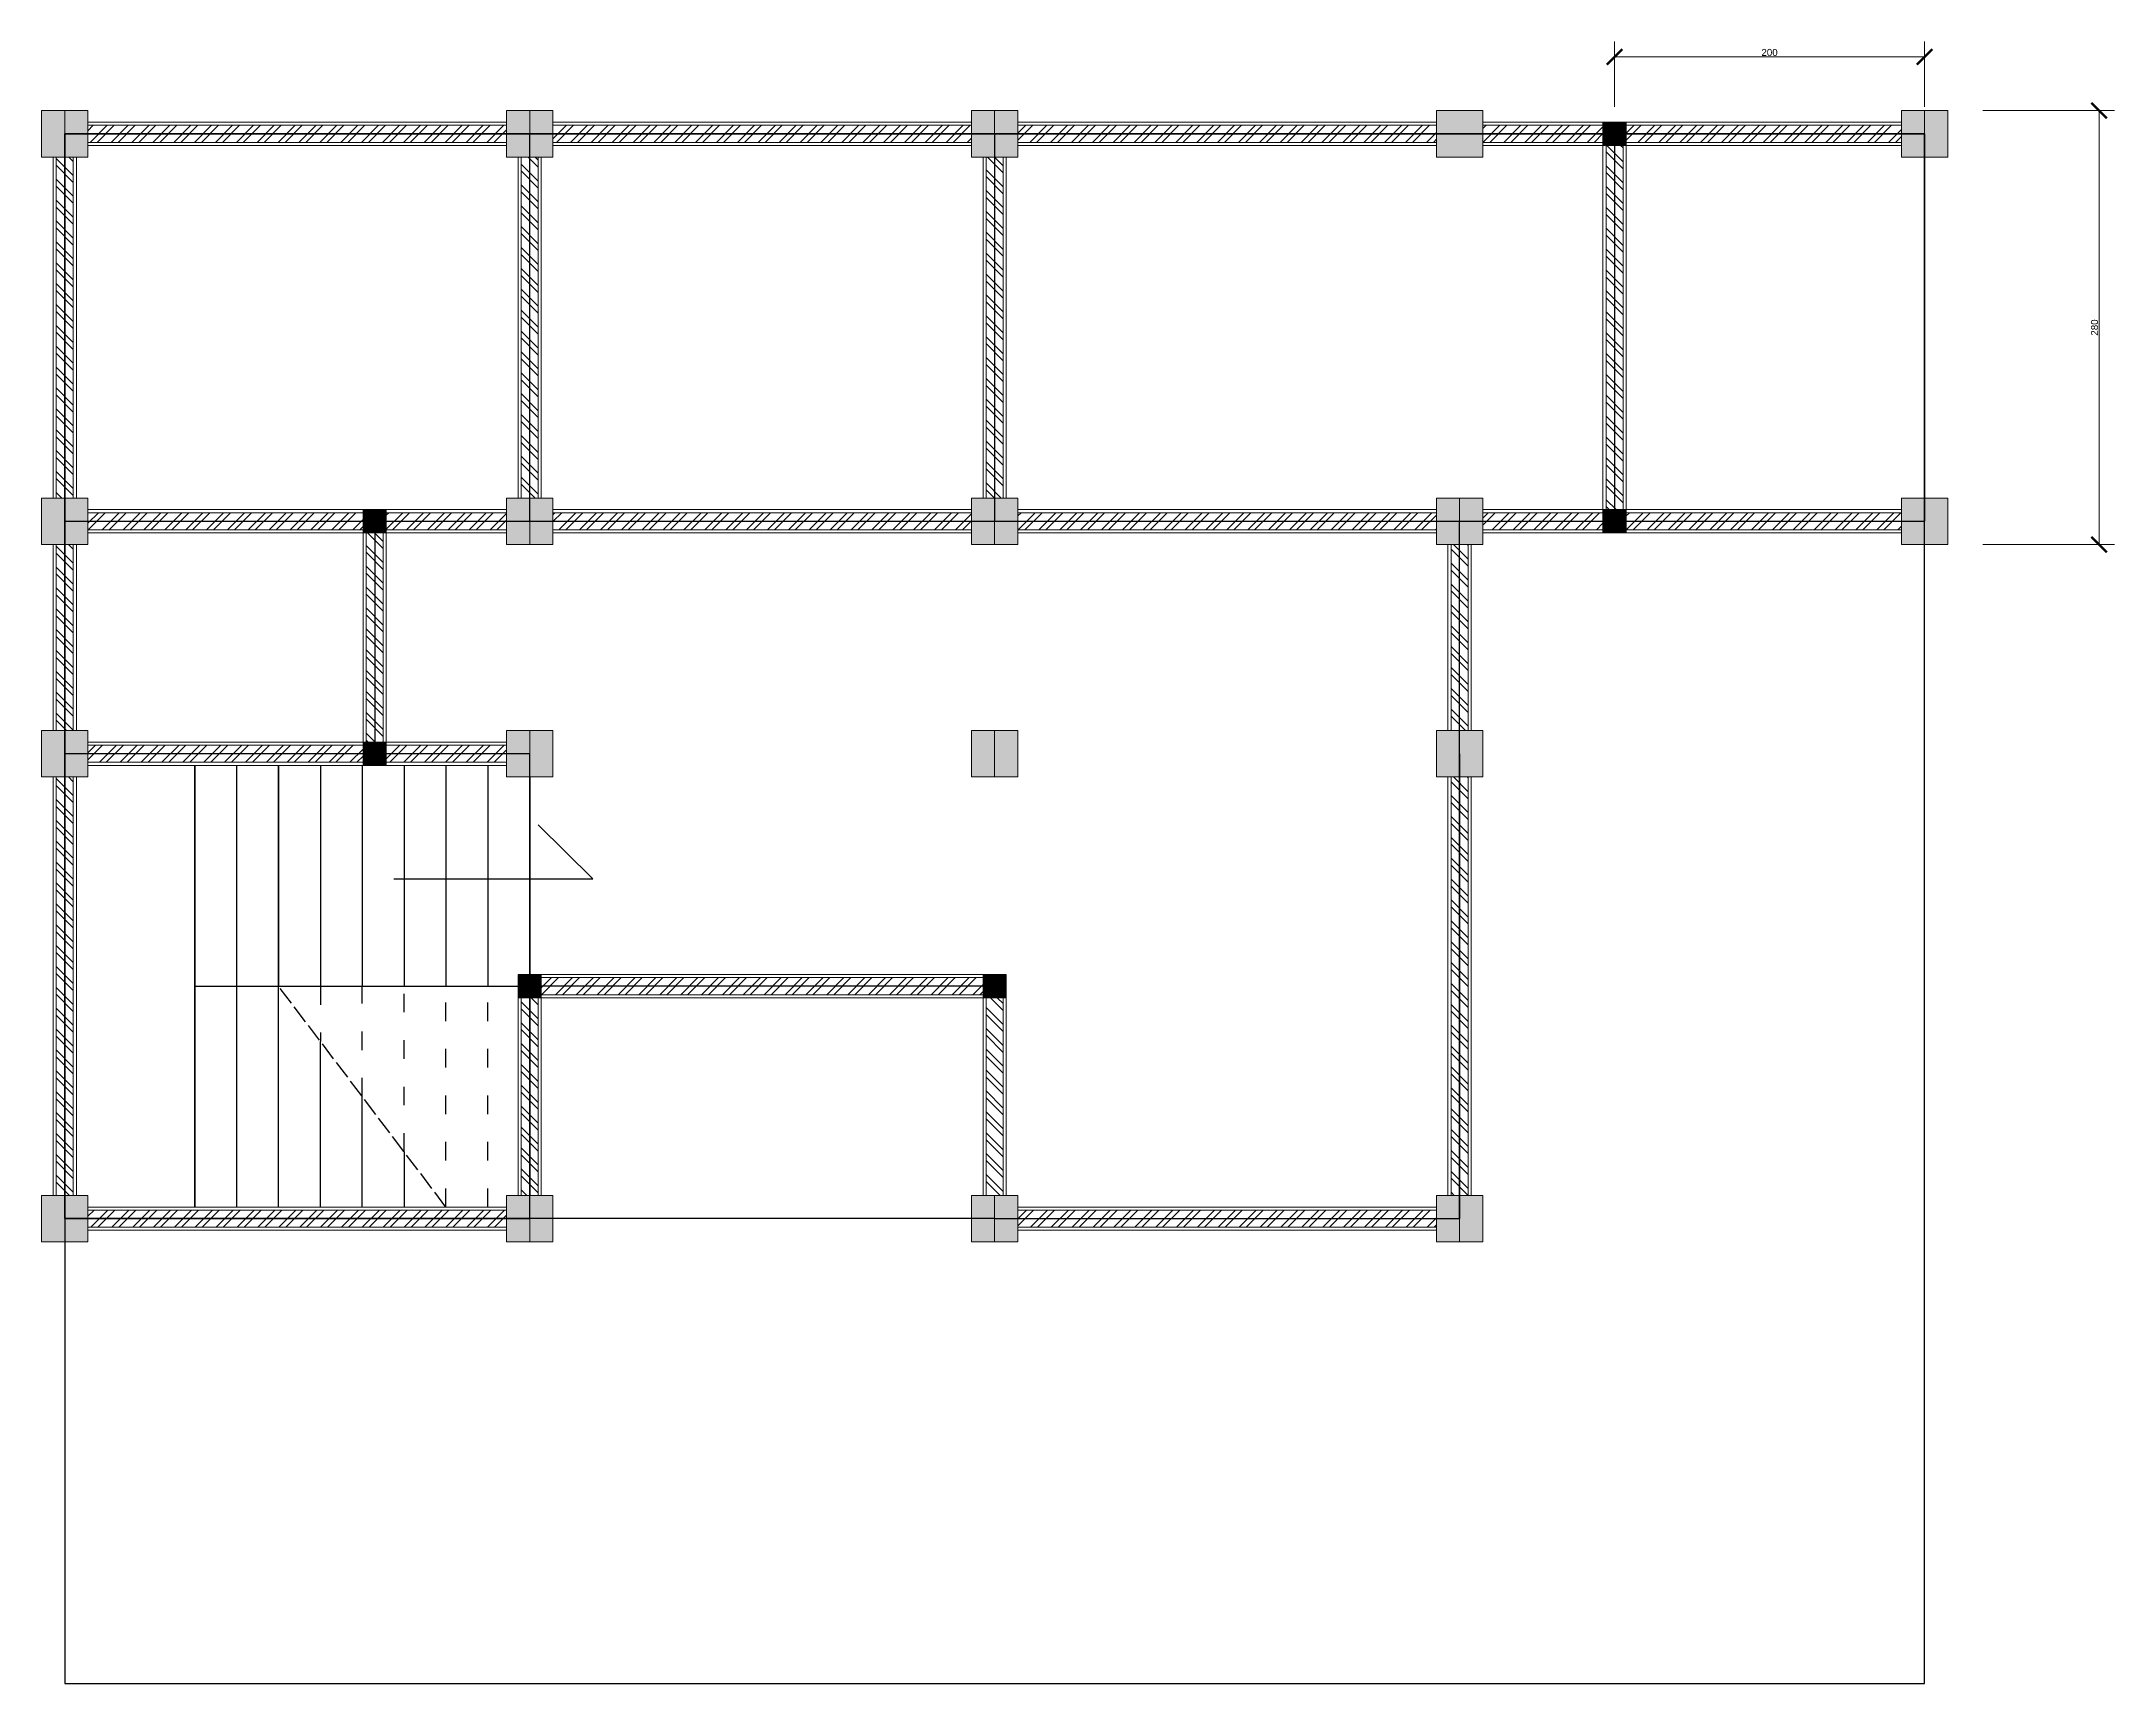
# Model space of a CAD drawing. Header units: millimetres. Extents: x -12161372 to 46643, y -9506984 to 15358.
# Drawn here: x 3882 to 5220, y 2001 to 3061 of the extents above; entities that cross this region are included whole.
import ezdxf

# ---------------------------------------------------------------- set-up
doc = ezdxf.new("R2010")
doc.units = ezdxf.units.MM
doc.linetypes.add('ACAD_ISO02W100', pattern=[15, 12, -3])
doc.linetypes.add('ACAD_ISO03W100', pattern=[30, 12, -18])
for name, color, linetype, lineweight in [('arsiran', 202, 'Continuous', 0), ('atap', 220, 'Continuous', 0), ('dinding', 110, 'Continuous', 9), ('kolom', 150, 'Continuous', 13), ('kusen', 4, 'Continuous', 5)]:
    doc.layers.add(name, color=color, linetype=linetype, lineweight=lineweight)
doc.layers.add('lahan', color=253, linetype='Continuous', plot=False)
doc.layers.add('lantai', color=9, linetype='Continuous')
doc.styles.get("Standard").update_dxf_attribs({"font": 'arial.ttf'})
doc.dimstyles.new('ISO-25', dxfattribs={"dimtxt": 4.5, "dimasz": 10, "dimexe": 10, "dimexo": 10, "dimtad": 1, "dimtxsty": 'Standard', "dimblk": 'ARCHTICK', "dimcen": 2.5, "dimclrt": 256, "dimadec": 0, "dimazin": 0, "dimtfac": 1, "dimtmove": 0, "dimatfit": 3, "dimfxl": 75, "dimfxlon": 1, "dimtfillclr": 256, "dimlwd": -1, "dimlwe": -1, "dimarcsym": 0})
pattern_1 = [(45, (-2274.681, -4513.269), (-6.735192, 6.735192), []), (45, (-2270.191, -4513.269), (-6.735192, 6.735192), [])]

# ---------------------------------------------------------------- blocks, each defined once
blk = doc.blocks.new('*U4')
at = {"layer": 'arsiran'}
h = blk.add_hatch(dxfattribs=at)
h.set_pattern_fill('ANSI32', color=256)
h.set_pattern_definition(pattern_1)
h.paths.add_polyline_path([(0, 5.5), (0, -5.5), (270, -5.5), (270, 5.5)])
blk.add_lwpolyline([(0, -5.5), (270, -5.5), (270, 5.5), (0, 5.5)], close=True, dxfattribs=at)
at = {"layer": 'dinding'}
blk.add_lwpolyline([(0, -7.5), (270, -7.5), (270, 7.5), (0, 7.5)], close=True, dxfattribs=at)
blk = doc.blocks.new('*U7')
at = {"layer": 'arsiran'}
h = blk.add_hatch(dxfattribs=at)
h.set_pattern_fill('ANSI32', color=256)
h.set_pattern_definition([(45, (-2367.181, -4513.269), (-6.735192, 6.735192), []), (45, (-2362.691, -4513.269), (-6.735192, 6.735192), [])])
h.paths.add_polyline_path([(0, 5.5), (0, -5.5), (177.5, -5.5), (177.5, 5.5)])
blk.add_lwpolyline([(0, -5.5), (177.5, -5.5), (177.5, 5.5), (0, 5.5)], close=True, dxfattribs=at)
at = {"layer": 'dinding'}
blk.add_lwpolyline([(0, -7.5), (177.5, -7.5), (177.5, 7.5), (0, 7.5)], close=True, dxfattribs=at)
blk = doc.blocks.new('*U5')
at = {"layer": 'arsiran'}
h = blk.add_hatch(dxfattribs=at)
h.set_pattern_fill('ANSI32', color=256)
h.set_pattern_definition([(45, (-2467.181, -4513.269), (-6.735192, 6.735192), []), (45, (-2462.691, -4513.269), (-6.735192, 6.735192), [])])
h.paths.add_polyline_path([(0, 5.5), (0, -5.5), (77.5, -5.5), (77.5, 5.5)])
blk.add_lwpolyline([(0, -5.5), (77.5, -5.5), (77.5, 5.5), (0, 5.5)], close=True, dxfattribs=at)
at = {"layer": 'dinding'}
blk.add_lwpolyline([(0, -7.5), (77.5, -7.5), (77.5, 7.5), (0, 7.5)], close=True, dxfattribs=at)
blk = doc.blocks.new('*U12')
at = {"layer": 'arsiran'}
h = blk.add_hatch(dxfattribs=at)
h.set_pattern_fill('ANSI32', color=256)
h.set_pattern_definition([(45, (-2259.681, -4513.269), (-6.735192, 6.735192), []), (45, (-2255.191, -4513.269), (-6.735192, 6.735192), [])])
h.paths.add_polyline_path([(0, 5.5), (0, -5.5), (285, -5.5), (285, 5.5)])
blk.add_lwpolyline([(0, -5.5), (285, -5.5), (285, 5.5), (0, 5.5)], close=True, dxfattribs=at)
at = {"layer": 'dinding'}
blk.add_lwpolyline([(0, -7.5), (285, -7.5), (285, 7.5), (0, 7.5)], close=True, dxfattribs=at)
blk = doc.blocks.new('*U3')
at = {"layer": 'arsiran'}
h = blk.add_hatch(dxfattribs=at)
h.set_pattern_fill('ANSI32', color=256)
h.set_pattern_definition([(45, (-2324.681, -4513.269), (-6.735192, 6.735192), []), (45, (-2320.191, -4513.269), (-6.735192, 6.735192), [])])
h.paths.add_polyline_path([(0, 5.5), (0, -5.5), (220, -5.5), (220, 5.5)])
blk.add_lwpolyline([(0, -5.5), (220, -5.5), (220, 5.5), (0, 5.5)], close=True, dxfattribs=at)
at = {"layer": 'dinding'}
blk.add_lwpolyline([(0, -7.5), (220, -7.5), (220, 7.5), (0, 7.5)], close=True, dxfattribs=at)
blk = doc.blocks.new('*U11')
at = {"layer": 'arsiran'}
h = blk.add_hatch(dxfattribs=at)
h.set_pattern_fill('ANSI32', color=256)
h.set_pattern_definition([(45, (-2309.681, -4513.269), (-6.735192, 6.735192), []), (45, (-2305.191, -4513.269), (-6.735192, 6.735192), [])])
h.paths.add_polyline_path([(0, 5.5), (0, -5.5), (235, -5.5), (235, 5.5)])
blk.add_lwpolyline([(0, -5.5), (235, -5.5), (235, 5.5), (0, 5.5)], close=True, dxfattribs=at)
at = {"layer": 'dinding'}
blk.add_lwpolyline([(0, -7.5), (235, -7.5), (235, 7.5), (0, 7.5)], close=True, dxfattribs=at)
blk = doc.blocks.new('*U9')
at = {"layer": 'arsiran'}
h = blk.add_hatch(dxfattribs=at)
h.set_pattern_fill('ANSI32', color=256)
h.set_pattern_definition([(45, (-2424.681, -4513.269), (-6.735192, 6.735192), []), (45, (-2420.191, -4513.269), (-6.735192, 6.735192), [])])
h.paths.add_polyline_path([(0, 5.5), (0, -5.5), (120, -5.5), (120, 5.5)])
blk.add_lwpolyline([(0, -5.5), (120, -5.5), (120, 5.5), (0, 5.5)], close=True, dxfattribs=at)
at = {"layer": 'dinding'}
blk.add_lwpolyline([(0, -7.5), (120, -7.5), (120, 7.5), (0, 7.5)], close=True, dxfattribs=at)
blk = doc.blocks.new('*U10')
at = {"layer": 'arsiran'}
h = blk.add_hatch(dxfattribs=at)
h.set_pattern_fill('ANSI32', color=256)
h.set_pattern_definition(pattern_1)
h.paths.add_polyline_path([(0, 5.5), (0, -5.5), (270, -5.5), (270, 5.5)])
blk.add_lwpolyline([(0, -5.5), (270, -5.5), (270, 5.5), (0, 5.5)], close=True, dxfattribs=at)
at = {"layer": 'dinding'}
blk.add_lwpolyline([(0, -7.5), (270, -7.5), (270, 7.5), (0, 7.5)], close=True, dxfattribs=at)
blk = doc.blocks.new('*U13')
at = {"layer": 'arsiran'}
h = blk.add_hatch(dxfattribs=at)
h.set_pattern_fill('ANSI32', color=256)
h.set_pattern_definition([(45, (-2417.181, -4513.269), (-6.735192, 6.735192), []), (45, (-2412.691, -4513.269), (-6.735192, 6.735192), [])])
h.paths.add_polyline_path([(0, 5.5), (0, -5.5), (127.5, -5.5), (127.5, 5.5)])
blk.add_lwpolyline([(0, -5.5), (127.5, -5.5), (127.5, 5.5), (0, 5.5)], close=True, dxfattribs=at)
at = {"layer": 'dinding'}
blk.add_lwpolyline([(0, -7.5), (127.5, -7.5), (127.5, 7.5), (0, 7.5)], close=True, dxfattribs=at)
blk = doc.blocks.new('*U8')
at = {"layer": 'arsiran'}
h = blk.add_hatch(dxfattribs=at)
h.set_pattern_fill('ANSI32', color=256)
h.set_pattern_definition([(45, (-2409.681, -4513.269), (-6.735192, 6.735192), []), (45, (-2405.191, -4513.269), (-6.735192, 6.735192), [])])
h.paths.add_polyline_path([(0, 5.5), (0, -5.5), (135, -5.5), (135, 5.5)])
blk.add_lwpolyline([(0, -5.5), (135, -5.5), (135, 5.5), (0, 5.5)], close=True, dxfattribs=at)
at = {"layer": 'dinding'}
blk.add_lwpolyline([(0, -7.5), (135, -7.5), (135, 7.5), (0, 7.5)], close=True, dxfattribs=at)
blk = doc.blocks.new('_ArchTick')
at = {"color": 0, "linetype": 'ByBlock', "const_width": 0.15}
blk.add_lwpolyline([(-0.5, -0.5), (0.5, 0.5)], dxfattribs=at)
blk = doc.blocks.new('*D20')
at = {"layer": 'Defpoints', "color": 0, "transparency": 16777216}
for p in [(5112.4, 3015.9), (5112.4, 2735.9), (5210, 2735.9)]:
    blk.add_point(p, dxfattribs=at)
at = {"layer": 'kusen', "color": 0, "transparency": 16777216}
for p, q in [((5135, 3015.9), (5220, 3015.9)), ((5210, 3015.9), (5210, 2735.9)), ((5135, 2735.9), (5220, 2735.9))]:
    blk.add_line(p, q, dxfattribs=at)
at = {"layer": 'kusen', "color": 0, "transparency": 16777216, "xscale": 10, "yscale": 10, "zscale": 10}
for p, rotation in [((5210, 3015.9), 90), ((5210, 2735.9), 270)]:
    blk.add_blockref('_ArchTick', p, dxfattribs=dict(at, rotation=rotation))
at = {"layer": 'kusen', "transparency": 16777216, "insert": (5207.1, 2875.9), "char_height": 4.5, "attachment_point": 5, "rotation": 90}
blk.add_mtext('280', dxfattribs=at)
blk = doc.blocks.new('*D27')
at = {"layer": 'atap', "color": 0, "transparency": 16777216}
for p, q in [((4897.4, 3018.4), (4897.4, 3060.5)), ((4897.4, 3050.5), (5097.4, 3050.5)), ((5097.4, 3018.4), (5097.4, 3060.5))]:
    blk.add_line(p, q, dxfattribs=at)
at = {"layer": 'Defpoints', "color": 0, "transparency": 16777216}
for p in [(5097.4, 3050.5), (4897.4, 3008.4), (5097.4, 3008.4)]:
    blk.add_point(p, dxfattribs=at)
at = {"layer": 'atap', "color": 0, "transparency": 16777216, "xscale": 10, "yscale": 10, "zscale": 10, "rotation": 180}
blk.add_blockref('_ArchTick', (4897.4, 3050.5), dxfattribs=at)
at = {"layer": 'atap', "color": 0, "transparency": 16777216, "xscale": 10, "yscale": 10, "zscale": 10}
blk.add_blockref('_ArchTick', (5097.4, 3050.5), dxfattribs=at)
at = {"layer": 'atap', "transparency": 16777216, "insert": (4997.4, 3053.4), "char_height": 4.5, "attachment_point": 5}
blk.add_mtext('200', dxfattribs=at)

msp = doc.modelspace()

# ---------------------------------------------------------------- hatches: boundary and pattern name
at = {"layer": 'kolom'}
h = msp.add_hatch(color=256, dxfattribs=at)
h.dxf.hatch_style = 1
h.paths.add_polyline_path([(3912.435, 2985.892), (3912.435, 3015.892), (3882.435, 3015.892), (3882.435, 2985.892)])
h = msp.add_hatch(color=256, dxfattribs=at)
h.dxf.hatch_style = 1
h.paths.add_polyline_path([(4212.435, 2985.892), (4212.435, 3015.892), (4182.435, 3015.892), (4182.435, 2985.892)])
h = msp.add_hatch(color=256, dxfattribs=at)
h.dxf.hatch_style = 1
h.paths.add_polyline_path([(4512.435, 2985.892), (4512.435, 3015.892), (4482.435, 3015.892), (4482.435, 2985.892)])
h = msp.add_hatch(color=256, dxfattribs=at)
h.dxf.hatch_style = 1
h.paths.add_polyline_path([(4812.435, 2985.892), (4812.435, 3015.892), (4782.435, 3015.892), (4782.435, 2985.892)])
h = msp.add_hatch(color=256, dxfattribs=at)
h.dxf.hatch_style = 1
h.paths.add_polyline_path([(5112.435, 2985.892), (5112.435, 3015.892), (5082.435, 3015.892), (5082.435, 2985.892)])
h = msp.add_hatch(color=256, dxfattribs=at)
h.dxf.hatch_style = 1
h.paths.add_polyline_path([(4889.935, 3008.392), (4889.935, 2993.392), (4904.935, 2993.392), (4904.935, 3008.392)])
h = msp.add_hatch(color=256, dxfattribs=at)
h.dxf.hatch_style = 1
h.paths.add_polyline_path([(3912.435, 2735.892), (3912.435, 2765.892), (3882.435, 2765.892), (3882.435, 2735.892)])
h = msp.add_hatch(color=256, dxfattribs=at)
h.dxf.hatch_style = 1
h.paths.add_polyline_path([(4089.935, 2758.392), (4089.935, 2743.392), (4104.935, 2743.392), (4104.935, 2758.392)])
h = msp.add_hatch(color=256, dxfattribs=at)
h.dxf.hatch_style = 1
h.paths.add_polyline_path([(4212.435, 2735.892), (4212.435, 2765.892), (4182.435, 2765.892), (4182.435, 2735.892)])
h = msp.add_hatch(color=256, dxfattribs=at)
h.dxf.hatch_style = 1
h.paths.add_polyline_path([(4512.435, 2735.892), (4512.435, 2765.892), (4482.435, 2765.892), (4482.435, 2735.892)])
h = msp.add_hatch(color=256, dxfattribs=at)
h.dxf.hatch_style = 1
h.paths.add_polyline_path([(4812.435, 2735.892), (4812.435, 2765.892), (4782.435, 2765.892), (4782.435, 2735.892)])
h = msp.add_hatch(color=256, dxfattribs=at)
h.dxf.hatch_style = 1
h.paths.add_polyline_path([(4889.935, 2758.392), (4889.935, 2743.392), (4904.935, 2743.392), (4904.935, 2758.392)])
h = msp.add_hatch(color=256, dxfattribs=at)
h.dxf.hatch_style = 1
h.paths.add_polyline_path([(5112.435, 2735.892), (5112.435, 2765.892), (5082.435, 2765.892), (5082.435, 2735.892)])
h = msp.add_hatch(color=256, dxfattribs=at)
h.dxf.hatch_style = 1
h.paths.add_polyline_path([(3912.435, 2585.892), (3912.435, 2615.892), (3882.435, 2615.892), (3882.435, 2585.892)])
h = msp.add_hatch(color=256, dxfattribs=at)
h.dxf.hatch_style = 1
h.paths.add_polyline_path([(4089.935, 2608.392), (4089.935, 2593.392), (4104.935, 2593.392), (4104.935, 2608.392)])
h = msp.add_hatch(color=256, dxfattribs=at)
h.dxf.hatch_style = 1
h.paths.add_polyline_path([(4212.435, 2585.892), (4212.435, 2615.892), (4182.435, 2615.892), (4182.435, 2585.892)])
h = msp.add_hatch(color=256, dxfattribs=at)
h.dxf.hatch_style = 1
h.paths.add_polyline_path([(4512.435, 2585.892), (4512.435, 2615.892), (4482.435, 2615.892), (4482.435, 2585.892)])
h = msp.add_hatch(color=256, dxfattribs=at)
h.dxf.hatch_style = 1
h.paths.add_polyline_path([(4812.435, 2585.892), (4812.435, 2615.892), (4782.435, 2615.892), (4782.435, 2585.892)])
h = msp.add_hatch(color=256, dxfattribs=at)
h.dxf.hatch_style = 1
h.paths.add_polyline_path([(4189.935, 2458.392), (4189.935, 2443.392), (4204.935, 2443.392), (4204.935, 2458.392)])
h = msp.add_hatch(color=256, dxfattribs=at)
h.dxf.hatch_style = 1
h.paths.add_polyline_path([(4489.935, 2458.392), (4489.935, 2443.392), (4504.935, 2443.392), (4504.935, 2458.392)])
h = msp.add_hatch(color=256, dxfattribs=at)
h.dxf.hatch_style = 1
h.paths.add_polyline_path([(3912.435, 2285.892), (3912.435, 2315.892), (3882.435, 2315.892), (3882.435, 2285.892)])
h = msp.add_hatch(color=256, dxfattribs=at)
h.dxf.hatch_style = 1
h.paths.add_polyline_path([(4212.435, 2285.892), (4212.435, 2315.892), (4182.435, 2315.892), (4182.435, 2285.892)])
h = msp.add_hatch(color=256, dxfattribs=at)
h.dxf.hatch_style = 1
h.paths.add_polyline_path([(4512.435, 2285.892), (4512.435, 2315.892), (4482.435, 2315.892), (4482.435, 2285.892)])
h = msp.add_hatch(color=256, dxfattribs=at)
h.dxf.hatch_style = 1
h.paths.add_polyline_path([(4812.435, 2285.892), (4812.435, 2315.892), (4782.435, 2315.892), (4782.435, 2285.892)])

# ---------------------------------------------------------------- linework, layer by layer
for p, q in [((3897.435, 2300.892), (3897.435, 3000.892)), ((3897.435, 3000.892), (5097.435, 3000.892)), ((4197.435, 2750.892), (4197.435, 3000.892)), ((4197.435, 3000.892), (4197.435, 3000.892)), ((4797.435, 3000.892), (4497.435, 3000.892)), ((4497.435, 3000.892), (4497.435, 2750.892)), ((5097.435, 3000.892), (4897.435, 3000.892)), ((4897.435, 3000.892), (4897.435, 2750.892)), ((5097.435, 3000.892), (5097.435, 2750.892)), ((3897.435, 2600.892), (3897.435, 2750.892)), ((3897.435, 2750.892), (4097.435, 2750.892)), ((4097.435, 2750.892), (4097.435, 2600.892)), ((4097.435, 2750.892), (4197.435, 2750.892)), ((4197.435, 2750.892), (4497.435, 2750.892)), ((4497.435, 2750.892), (5097.435, 2750.892)), ((4797.435, 2300.892), (4797.435, 2750.892)), ((4197.435, 2600.892), (3897.435, 2600.892)), ((4197.435, 2300.892), (4197.435, 2600.892)), ((4797.435, 2600.892), (4797.435, 2300.892)), ((4497.435, 2450.892), (4197.435, 2450.892)), ((3897.435, 2300.892), (4197.435, 2300.892)), ((4497.435, 2300.892), (3897.435, 2300.892)), ((4497.435, 2300.892), (4797.435, 2300.892)), ((4497.435, 2300.892), (4497.435, 2300.892))]:
    msp.add_line(p, q)
for p, q in [((3897.435, 3015.892), (3897.435, 2985.892)), ((4197.435, 3015.892), (4197.435, 2985.892)), ((4497.435, 3015.892), (4497.435, 2985.892)), ((5097.435, 3015.892), (5097.435, 2985.892)), ((4897.435, 3008.392), (4897.435, 2993.392)), ((3897.435, 2765.892), (3897.435, 2735.892)), ((4097.435, 2758.392), (4097.435, 2743.392)), ((4197.435, 2765.892), (4197.435, 2735.892)), ((4497.435, 2765.892), (4497.435, 2735.892)), ((4797.435, 2765.892), (4797.435, 2735.892)), ((4897.435, 2758.392), (4897.435, 2743.392)), ((5097.435, 2765.892), (5097.435, 2735.892)), ((3897.435, 2615.892), (3897.435, 2585.892)), ((4097.435, 2608.392), (4097.435, 2593.392)), ((4197.435, 2615.892), (4197.435, 2585.892)), ((4497.435, 2615.892), (4497.435, 2585.892)), ((4797.435, 2615.892), (4797.435, 2585.892)), ((4197.435, 2458.392), (4197.435, 2443.392)), ((4497.435, 2458.392), (4497.435, 2443.392)), ((3897.435, 2315.892), (3897.435, 2285.892)), ((4197.435, 2315.892), (4197.435, 2285.892)), ((4497.435, 2315.892), (4497.435, 2285.892)), ((4797.435, 2315.892), (4797.435, 2285.892))]:
    msp.add_line(p, q, dxfattribs=at)
for points in [[(3882.435, 2985.892), (3912.435, 2985.892), (3912.435, 3015.892), (3882.435, 3015.892)], [(4182.435, 2985.892), (4212.435, 2985.892), (4212.435, 3015.892), (4182.435, 3015.892)], [(4482.435, 2985.892), (4512.435, 2985.892), (4512.435, 3015.892), (4482.435, 3015.892)], [(4782.435, 2985.892), (4812.435, 2985.892), (4812.435, 3015.892), (4782.435, 3015.892)], [(5082.435, 2985.892), (5112.435, 2985.892), (5112.435, 3015.892), (5082.435, 3015.892)], [(4889.935, 2993.392), (4904.935, 2993.392), (4904.935, 3008.392), (4889.935, 3008.392)], [(3882.435, 2735.892), (3912.435, 2735.892), (3912.435, 2765.892), (3882.435, 2765.892)], [(4089.935, 2743.392), (4104.935, 2743.392), (4104.935, 2758.392), (4089.935, 2758.392)], [(4182.435, 2735.892), (4212.435, 2735.892), (4212.435, 2765.892), (4182.435, 2765.892)], [(4482.435, 2735.892), (4512.435, 2735.892), (4512.435, 2765.892), (4482.435, 2765.892)], [(4782.435, 2735.892), (4812.435, 2735.892), (4812.435, 2765.892), (4782.435, 2765.892)], [(4889.935, 2743.392), (4904.935, 2743.392), (4904.935, 2758.392), (4889.935, 2758.392)], [(5082.435, 2735.892), (5112.435, 2735.892), (5112.435, 2765.892), (5082.435, 2765.892)], [(3882.435, 2585.892), (3912.435, 2585.892), (3912.435, 2615.892), (3882.435, 2615.892)], [(4089.935, 2593.392), (4104.935, 2593.392), (4104.935, 2608.392), (4089.935, 2608.392)], [(4182.435, 2585.892), (4212.435, 2585.892), (4212.435, 2615.892), (4182.435, 2615.892)], [(4482.435, 2585.892), (4512.435, 2585.892), (4512.435, 2615.892), (4482.435, 2615.892)], [(4782.435, 2585.892), (4812.435, 2585.892), (4812.435, 2615.892), (4782.435, 2615.892)], [(4189.935, 2443.392), (4204.935, 2443.392), (4204.935, 2458.392), (4189.935, 2458.392)], [(4489.935, 2443.392), (4504.935, 2443.392), (4504.935, 2458.392), (4489.935, 2458.392)], [(3882.435, 2285.892), (3912.435, 2285.892), (3912.435, 2315.892), (3882.435, 2315.892)], [(4182.435, 2285.892), (4212.435, 2285.892), (4212.435, 2315.892), (4182.435, 2315.892)], [(4482.435, 2285.892), (4512.435, 2285.892), (4512.435, 2315.892), (4482.435, 2315.892)], [(4782.435, 2285.892), (4812.435, 2285.892), (4812.435, 2315.892), (4782.435, 2315.892)]]:
    msp.add_lwpolyline(points, close=True, dxfattribs=at)
at = {"layer": 'lahan'}
msp.add_lwpolyline([(3897.435, 2000.892), (5097.435, 2000.892), (5097.435, 3000.892), (3897.435, 3000.892)], close=True, dxfattribs=at)
at = {"layer": 'lantai'}
for p, q in [((3981.435, 2593.392), (3981.435, 2308.392)), ((3981.435, 2308.392), (3981.435, 2593.392)), ((4008.435, 2308.392), (4008.435, 2593.392)), ((4008.435, 2308.392), (4008.435, 2593.392)), ((4035.435, 2308.392), (4035.435, 2593.392)), ((4035.435, 2308.392), (4035.435, 2593.392)), ((4035.435, 2593.392), (4035.435, 2450.892)), ((4062.435, 2593.392), (4062.435, 2450.892)), ((4062.435, 2593.392), (4062.435, 2450.892)), ((4062.435, 2593.392), (4062.435, 2450.892)), ((4089.435, 2593.392), (4089.435, 2450.892)), ((4089.435, 2593.392), (4089.435, 2450.892)), ((4089.435, 2593.392), (4089.435, 2450.892)), ((4089.435, 2593.392), (4089.435, 2450.892)), ((4116.435, 2593.392), (4116.435, 2450.892)), ((4116.435, 2593.392), (4116.435, 2450.892)), ((4116.435, 2593.392), (4116.435, 2450.892)), ((4116.435, 2593.392), (4116.435, 2450.892)), ((4116.435, 2593.392), (4116.435, 2450.892)), ((4143.435, 2593.392), (4143.435, 2450.892)), ((4143.435, 2593.392), (4143.435, 2450.892)), ((4143.435, 2593.392), (4143.435, 2450.892)), ((4170.435, 2593.392), (4170.435, 2450.892)), ((4170.435, 2593.392), (4170.435, 2450.892)), ((4197.435, 2585.892), (4197.435, 2315.892)), ((4238.087, 2520.146), (4202.915, 2554.898)), ((4109.81, 2520.146), (4238.087, 2520.146)), ((3981.435, 2450.892), (4189.935, 2450.892)), ((4062.435, 2308.392), (4062.435, 2415.267)), ((4089.435, 2308.392), (4089.435, 2379.642)), ((4116.435, 2344.017), (4116.435, 2308.392))]:
    msp.add_line(p, q, dxfattribs=at)
at = {"layer": 'lantai', "linetype": 'ACAD_ISO02W100'}
msp.add_line((4143.435, 2308.392), (4035.435, 2450.892), dxfattribs=at)
at = {"layer": 'lantai', "linetype": 'ACAD_ISO03W100'}
for p, q in [((4062.435, 2450.892), (4062.435, 2415.267)), ((4089.435, 2379.642), (4089.435, 2450.892)), ((4116.435, 2344.017), (4116.435, 2450.892)), ((4116.435, 2344.017), (4116.435, 2450.892)), ((4143.435, 2308.392), (4143.435, 2450.892)), ((4143.435, 2308.392), (4143.435, 2450.892)), ((4143.435, 2308.392), (4143.435, 2450.892)), ((4170.435, 2308.392), (4170.435, 2450.892)), ((4170.435, 2308.392), (4170.435, 2450.892)), ((4197.435, 2308.392), (4197.435, 2450.892))]:
    msp.add_line(p, q, dxfattribs=at)

# ---------------------------------------------------------------- block references
at = {"layer": 'dinding'}
for name, p in [('*U4', (3912.435, 3000.892)), ('*U4', (4212.435, 3000.892)), ('*U4', (4512.435, 3000.892)), ('*U5', (4812.435, 3000.892)), ('*U7', (4904.935, 3000.892)), ('*U7', (3912.435, 2750.892)), ('*U5', (4104.935, 2750.892)), ('*U4', (4212.435, 2750.892)), ('*U4', (4512.435, 2750.892)), ('*U5', (4812.435, 2750.892)), ('*U7', (4904.935, 2750.892)), ('*U7', (3912.435, 2600.892)), ('*U5', (4104.935, 2600.892)), ('*U12', (4204.935, 2450.892)), ('*U4', (3912.435, 2300.892)), ('*U4', (4512.435, 2300.892))]:
    msp.add_blockref(name, p, dxfattribs=at)
at = {"layer": 'dinding', "rotation": 270}
for name, p in [('*U3', (3897.435, 2985.892)), ('*U3', (4197.435, 2985.892)), ('*U3', (4497.435, 2985.892)), ('*U11', (4897.435, 2993.392)), ('*U8', (4097.435, 2743.392)), ('*U9', (3897.435, 2735.892)), ('*U9', (4797.435, 2735.892)), ('*U10', (3897.435, 2585.892)), ('*U10', (4797.435, 2585.892)), ('*U13', (4197.435, 2443.392)), ('*U13', (4197.435, 2443.392)), ('*U13', (4497.435, 2443.392))]:
    msp.add_blockref(name, p, dxfattribs=at)

# ---------------------------------------------------------------- dimensions: what is measured, and where the dimension line sits
at = {"layer": 'atap'}
dim = msp.add_linear_dim(base=(5097.435, 3050.5), p1=(4897.435, 3008.392), p2=(5097.435, 3008.392), dimstyle='ISO-25', dxfattribs=at)
dim.commit()
dim.dimension.update_dxf_attribs({"geometry": '*D27', "text_midpoint": (4997.435, 3053.423)})
at = {"layer": 'kusen'}
dim = msp.add_linear_dim(base=(5209.99, 2735.892), p1=(5112.435, 3015.892), p2=(5112.435, 2735.892), angle=90, dimstyle='ISO-25', dxfattribs=at)
dim.commit()
dim.dimension.update_dxf_attribs({"geometry": '*D20', "text_midpoint": (5207.068, 2875.892)})

doc.saveas('drawing.dxf')
